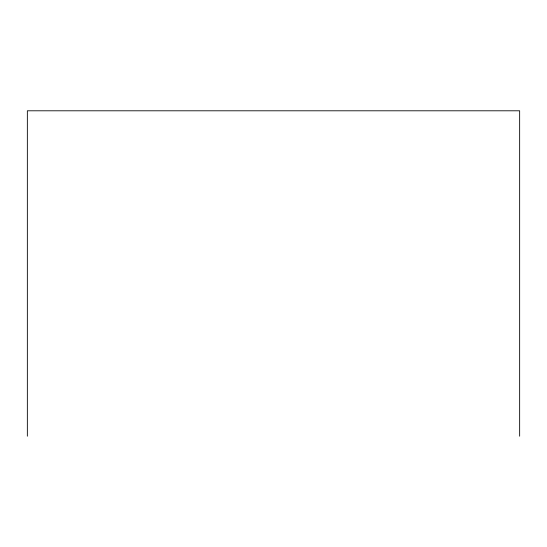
<?xml version="1.0" encoding="UTF-8"?>
<svg xmlns="http://www.w3.org/2000/svg" width="547" height="547" viewBox="0 0 547 547"><rect width="100%" height="100%" fill="white"/><g stroke="black" fill="none" stroke-linecap="round" stroke-linejoin="round"><path stroke-width="0.82" d="M519.65 436.205L519.65 110.795L27.35 110.795L27.35 436.205"/></g></svg>
